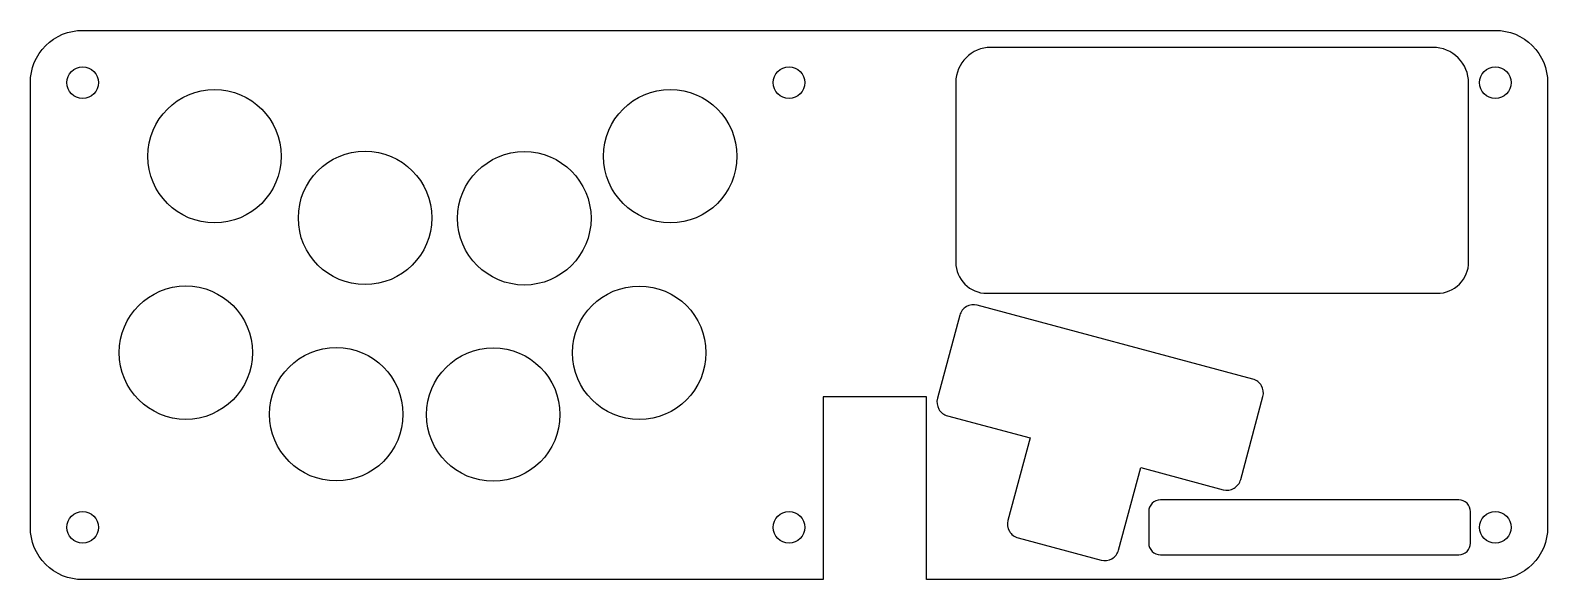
# Model space of a CAD drawing. Header units: millimetres. Extents: x -290 to 0, y -105 to 0.
import ezdxf

# ---------------------------------------------------------------- set-up
doc = ezdxf.new("R2010")
doc.units = ezdxf.units.MM
doc.layers.get('0').update_dxf_attribs({"linetype": 'CONTINUOUS'})

msp = doc.modelspace()

# ---------------------------------------------------------------- linework, layer by layer
for points in [[(0, -95, -0.414214), (-10, -105), (-118.69, -105), (-118.69, -70.04), (-138.47, -70.04), (-138.47, -105), (-280, -105, -0.414214), (-290, -95), (-290, -10, -0.414214), (-280, 0), (-10, 0, -0.414214), (0, -10)], [(-107.21, -50.26), (-21.11, -50.26, 0.414214), (-15.1, -44.26), (-15.1, -10.07, 0.414214), (-21.92, -3.25), (-106.43, -3.25, 0.413121), (-113.12, -9.96), (-113.12, -44.36, 0.414214)], [(-56.35, -66.65), (-109.02, -52.54, 0.414214), (-112.37, -54.47), (-116.63, -70.34, 0.414214), (-114.69, -73.69), (-98.93, -77.91), (-103.16, -93.67, 0.414214), (-101.22, -97.02), (-85.35, -101.27, 0.414214), (-82, -99.34), (-77.78, -83.58), (-62.02, -87.8, 0.414214), (-58.67, -85.87), (-54.42, -70, 0.414214)], [(-74, -100.25), (-17, -100.25, 0.414214), (-14.75, -98), (-14.75, -92, 0.414214), (-17, -89.75), (-74, -89.75, 0.414213), (-76.25, -92), (-76.25, -98, 0.414214)]]:
    msp.add_lwpolyline(points, format="xyb", close=True)
for centre, radius in [((-280, -10), 3), ((-145, -10), 3), ((-10, -10), 3), ((-254.8, -24.06), 12.75), ((-167.69, -24.06), 12.75), ((-226.03, -35.85), 12.75), ((-195.59, -35.93), 12.75), ((-260.28, -61.61), 12.75), ((-173.62, -61.62), 12.75), ((-231.53, -73.38), 12.75), ((-201.53, -73.45), 12.75), ((-280, -95), 3), ((-145, -95), 3), ((-10, -95), 3)]:
    msp.add_circle(centre, radius)

doc.saveas('drawing.dxf')
